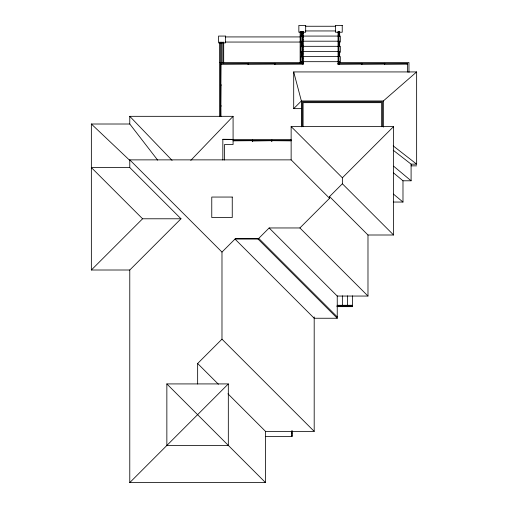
<?xml version="1.0" encoding="UTF-8"?>
<svg xmlns="http://www.w3.org/2000/svg" width="508" height="508" viewBox="0 0 508 508"><rect width="100%" height="100%" fill="white"/><g stroke="black" fill="none" stroke-linecap="round" stroke-linejoin="round"><path stroke-width="0.76" d="M190.773 160.388L233.083 116.326L129.775 116.326L129.775 124.009L157.683 160.147M129.775 270.008L91.357 270.008L142.583 218.783L181 218.783L129.775 270.008L129.775 482.6L265.525 482.6L265.525 431.375L227.94 393.789M301.384 108.642L293.7 108.642L301.384 100.959L383.35 100.959L416.643 71.933L416.643 164.141L411.093 164.141L393.211 150.216M265.525 431.375L314.192 431.375L221.983 339.166L221.983 252.076L235.68 238.385L258.731 238.385L337.242 316.897M337.242 295.84L337.242 318.249L314.192 318.249L235.001 239.058L258.058 239.058L269.157 227.959L299.891 227.959L367.983 296.05L337.242 296.05L269.157 227.959M342.367 183.775L329.559 196.583L367.983 235.001L393.592 235.001L342.367 183.775L342.367 177.8L393.592 126.575L291.141 126.575L291.141 159.868L329.559 198.291L299.891 227.959M197.65 383.991L197.65 363.499L221.983 339.166M129.775 482.6L228.321 383.921L166.853 383.921L166.853 445.395L228.321 445.395L228.321 383.921M305.613 26.251L335.477 26.251M305.613 30.95L335.477 30.95M302.641 33.668L302.965 33.668M302.641 35.693L302.965 36.017L302.641 35.636M225.33 36.925L300.844 36.925M302.965 39.751L302.616 40.069L302.965 39.694M300.133 41.567L300.99 41.567M225.336 42.05L301.625 42.05M339.458 42.05L340.316 42.05L340.316 36.074L300.774 36.074L300.774 42.05M302.641 43.809L302.965 44.126L302.641 43.745M302.965 47.86L302.641 48.184L302.965 47.803M302.965 49.892L302.641 50.209L302.965 49.828M302.965 51.918L302.641 52.235L302.965 51.86M301.625 52.292L300.774 52.292L300.774 46.317L340.316 46.317L340.316 52.292L339.458 52.292M302.965 53.943L302.641 54.267L302.965 53.886M302.641 55.969L302.965 56.293L302.641 55.912M302.641 58.001L302.965 58.001M302.641 62.052L302.965 62.052M219.424 62.541L301.415 62.541L301.415 61.684L339.674 61.684L339.674 62.541M339.458 62.541L408.959 62.541L408.959 72.441M407.613 64.459L407.613 72.041M293.7 108.642L293.7 71.933L416.643 71.933M91.357 270.008L91.357 124.009L129.775 124.009M222.834 139.382L291.179 139.382M233.083 140.659L251.968 140.659L233.083 140.818M291.141 140.659L272.256 140.659L291.141 140.818M181 218.783L129.775 167.557L129.775 159.868L291.141 159.868M411.093 165.856L416.643 165.856M129.775 167.557L91.357 167.557L142.583 218.783M393.465 172.841L402.984 180.791L411.093 180.791L411.093 164.141M393.56 202.044L402.984 202.044L402.984 180.791M337.071 305.289L352.19 305.289L352.19 306.038L337.071 306.038M342.341 305.505L342.341 305.822M347.428 305.505L347.428 305.822M336.899 306.648L352.609 306.648L352.609 295.84M265.811 436.493L292.418 436.493L292.418 430.746M233.083 139.382L222.834 139.268L222.834 160.026M393.211 145.898L416.643 164.141M393.605 166.179L411.093 180.791M393.465 194.1L402.984 202.044M91.357 124.009L129.711 160.35M291.141 126.575L342.367 177.8M258.058 239.058L337.242 318.249M129.775 159.868L221.983 252.076M197.65 363.499L218.408 384.251M166.853 383.921L265.525 482.6M129.775 116.326L172.085 160.388M293.7 71.933L301.384 100.959L301.384 126.835M393.592 126.575L393.592 235.001M383.35 100.959L383.35 127.121M382.492 126.708L382.492 101.816L302.241 101.816L302.241 126.708M381.641 126.727L381.641 102.667L303.092 102.667L303.092 126.727M367.983 235.001L367.983 296.05M351.758 305.289L351.758 306.038M351.009 305.289L351.009 306.038M347.491 295.84L347.491 306.648M342.367 295.84L342.367 306.648M340.316 62.541L340.316 56.566L300.774 56.566L300.774 62.541M339.674 31.375L339.674 36.132M339.674 46.742L339.674 41.192L301.415 41.192L301.384 46.78M339.674 56.667L339.674 51.441L301.415 51.441L301.384 57.023M338.893 31.375L338.925 64.459M338.652 31.642L338.652 31.96L338.328 31.642M338.042 31.375L338.068 63.576M329.559 196.583L329.559 198.291M314.192 316.897L314.192 431.375M303.232 31.375L303.232 63.284M302.965 31.642L302.965 31.96L302.641 31.642M302.965 33.611L302.965 33.985L302.641 33.611M302.965 57.944L302.965 58.318L302.641 57.944M302.965 61.995L302.965 62.376L302.641 61.995M302.374 31.375L302.374 63.284M301.415 31.375L301.415 36.132M300.99 31.375L300.99 62.528M300.133 31.375L300.133 62.846M291.783 431.8L291.783 432.118M291.783 433.508L291.783 433.826M291.783 435.216L291.783 435.534M291.567 430.746L291.567 436.493M233.083 116.326L233.083 144.501L224.542 144.501L224.542 160.026M223.691 42.05L223.691 62.928M222.834 42.05L222.834 62.541M221.475 42.05L221.475 62.541M220.853 116.516L220.764 106.464L220.764 116.516M220.624 42.05L220.624 62.541M219.424 42.05L219.424 116.364M247.815 63.887L221.209 63.97L247.815 63.887M407.721 63.538L407.232 64.497L407.721 63.538M220.542 63.462L221.126 64.459L220.542 63.462M305.683 25.4L298.85 25.4L298.85 32.233L305.683 32.233L305.683 25.4M342.233 25.4L335.407 25.4L335.407 32.233L342.233 32.233L342.233 25.4M338.652 33.668L338.328 33.985L338.652 33.668M338.652 35.693L338.328 36.017L338.652 35.693M225.4 36.074L218.567 36.074L218.567 42.901L225.4 42.901L225.4 36.074M302.965 37.725L302.641 38.043L302.965 37.725M338.652 37.725L338.328 38.043L338.652 37.725M338.652 39.751L338.328 40.069L338.652 39.751M302.965 41.777L302.641 42.1L302.965 41.72M338.652 41.777L338.328 42.1L338.652 41.777M338.652 43.809L338.328 44.126L338.652 43.809M302.965 45.834L302.641 46.152L302.965 45.834M338.652 45.834L338.328 46.152L338.652 45.834M338.652 47.86L338.328 48.184L338.652 47.86M338.652 49.892L338.328 50.209L338.652 49.892M338.652 51.918L338.328 52.235L338.652 51.918M338.652 53.943L338.328 54.267L338.652 53.943M338.645 55.969L338.322 56.293L338.645 55.969M338.652 58.001L338.328 58.318L338.652 58.001M302.965 60.027L302.641 60.35L302.965 59.969M338.652 60.027L338.328 60.35L338.652 60.027M338.652 62.052L338.328 62.376L338.652 62.052M248.279 63.284L248.145 64.459L248.279 63.284M274.93 63.284L274.796 64.459L274.93 63.284M303.333 63.284L302.266 63.284L302.266 64.459L303.333 64.459L303.333 63.284M339.026 63.284L337.852 63.284L337.852 64.459L339.026 64.459L339.026 63.284M361.906 63.284L361.772 64.459L361.906 63.284M384.721 63.284L384.588 64.459L384.721 63.284M274.466 63.887L248.615 63.97L274.466 63.887M301.866 63.887L275.266 63.97L301.866 63.887M361.442 63.887L339.325 63.97L361.442 63.887M384.258 63.887L362.242 63.97L384.258 63.887M407.175 63.887L385.058 63.97L407.175 63.887M220.853 64.459L220.764 84.665L220.853 64.459M221.209 84.995L220.332 85.128L221.209 84.995M220.853 85.465L220.764 105.664L220.853 85.465M221.209 105.994L220.332 106.128L221.209 105.994M252.419 140.125L252.286 141.357L252.419 140.125M271.932 140.125L271.799 141.357L271.932 140.125M271.482 140.659L252.743 140.818L271.482 140.659M232.251 197.053L211.766 197.053L211.766 217.538L232.251 217.538L232.251 197.053M338.95 305.505L338.677 305.822L338.95 305.505M340.658 305.505L340.385 305.822L340.658 305.505M344.043 305.505L343.77 305.822L344.043 305.505M345.719 305.505L345.446 305.822L345.719 305.505M349.161 305.505L348.888 305.822L349.161 305.505"/></g></svg>
